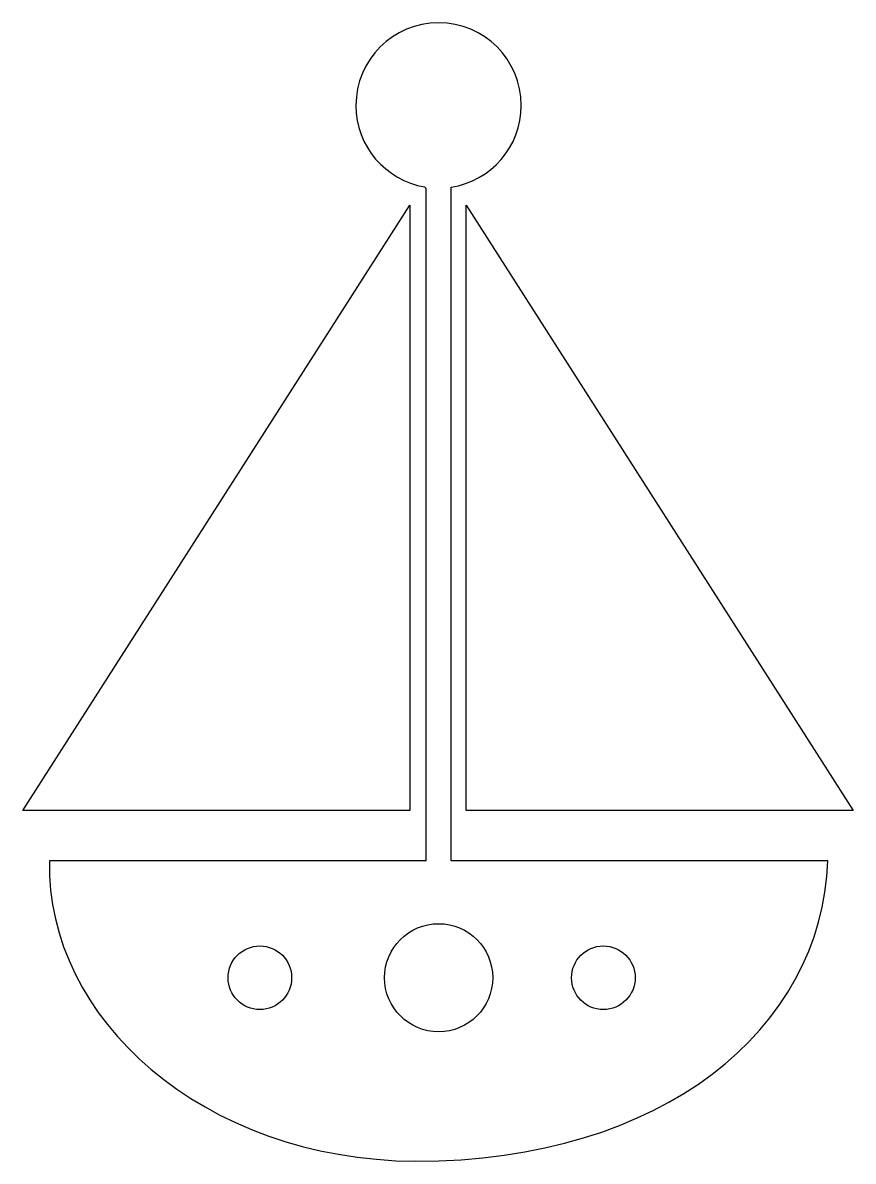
# Model space of a CAD drawing. Header units: centimetres. Extents: x -7.1 to 7.5, y -10.5 to 9.6.
import ezdxf

# ---------------------------------------------------------------- set-up
doc = ezdxf.new("R2010")
doc.units = ezdxf.units.CM
doc.header["$MEASUREMENT"] = 0
doc.layers.add('Camada 1', color=7, linetype='Continuous')

msp = doc.modelspace()

# ---------------------------------------------------------------- linework, layer by layer
at = {"layer": 'Camada 1'}
for points, knots in [([(0.4527, -5.18279), (0.4527, -5.18279), (7.0734, -5.18279), (7.0734, -5.18279), (7.0734, -5.18279), (6.96286, -8.14144), (4.16981, -10.4644), (-0.17206, -10.4644), (-0.17206, -10.4644), (-3.93264, -10.43643), (-6.67023, -7.94789), (-6.61496, -5.18279), (-6.61496, -5.18279), (-6.61496, -5.18279), (0.00532, -5.18279), (0.00532, -5.18279), (0.00532, -5.18279), (0.00532, -5.18279), (0.00532, -5.18451), (0.00532, -5.18451), (0.00532, -5.18451), (0.00532, -5.18451), (0.00532, 6.65009), (0.00532, 6.65009), (0.00532, 6.65009), (0.00532, 6.65009), (-0.01828, 6.67062), (-0.01828, 6.67062), (-0.01828, 6.67062), (-0.70376, 6.78815), (-1.22499, 7.38539), (-1.22499, 8.10408), (-1.22499, 8.10408), (-1.22499, 8.90712), (-0.57401, 9.55807), (0.229, 9.55807), (0.229, 9.55807), (1.03201, 9.55807), (1.68299, 8.90709), (1.68299, 8.10408), (1.68299, 8.10408), (1.68299, 7.37666), (1.14821, 6.77373), (0.45096, 6.6667), (0.45096, 6.6667), (0.45096, 6.6667), (0.45268, 6.6571), (0.45268, 6.6571), (0.45268, 6.6571), (0.45268, 6.6571), (0.45268, -5.17753), (0.45268, -5.17753), (0.45268, -5.17753), (0.45268, -5.17753), (0.45268, -5.18279), (0.45268, -5.18279), (0.45268, -5.18279), (0.45268, -5.18279), (0.4527, -5.18279), (0.4527, -5.18279)], [0, 0, 0, 0, 0.0625, 0.0625, 0.0625, 0.0625, 0.125, 0.125, 0.125, 0.125, 0.1875, 0.1875, 0.1875, 0.1875, 0.25, 0.25, 0.25, 0.25, 0.3125, 0.3125, 0.3125, 0.3125, 0.375, 0.375, 0.375, 0.375, 0.4375, 0.4375, 0.4375, 0.4375, 0.5, 0.5, 0.5, 0.5, 0.5625, 0.5625, 0.5625, 0.5625, 0.625, 0.625, 0.625, 0.625, 0.6875, 0.6875, 0.6875, 0.6875, 0.75, 0.75, 0.75, 0.75, 0.8125, 0.8125, 0.8125, 0.8125, 0.875, 0.875, 0.875, 0.875, 1, 1, 1, 1]), ([(-7.082, -4.2963), (-7.082, -4.2963), (-0.27953, -4.2963), (-0.27953, -4.2963), (-0.27953, -4.2963), (-0.27953, -4.2963), (-0.27953, 6.34995), (-0.27953, 6.34995), (-0.27953, 6.34995), (-0.27953, 6.34995), (-7.082, -4.2963), (-7.082, -4.2963)], [0, 0, 0, 0, 0.25, 0.25, 0.25, 0.25, 0.5, 0.5, 0.5, 0.5, 1, 1, 1, 1]), ([(0.71615, 6.34995), (0.71615, 6.34995), (0.71615, -4.2963), (0.71615, -4.2963), (0.71615, -4.2963), (0.71615, -4.2963), (7.51861, -4.2963), (7.51861, -4.2963), (7.51861, -4.2963), (7.51861, -4.2963), (0.71615, 6.34995), (0.71615, 6.34995)], [0, 0, 0, 0, 0.25, 0.25, 0.25, 0.25, 0.5, 0.5, 0.5, 0.5, 1, 1, 1, 1]), ([(0.22902, -8.18819), (0.75417, -8.18819), (1.17972, -7.76266), (1.17972, -7.23749), (1.17972, -7.23749), (1.17972, -6.71234), (0.75416, -6.28679), (0.22902, -6.28679), (0.22902, -6.28679), (-0.29613, -6.28679), (-0.72168, -6.71235), (-0.72168, -7.23749), (-0.72168, -7.23749), (-0.72165, -7.76266), (-0.29612, -8.18819), (0.22902, -8.18819)], [0, 0, 0, 0, 0.2, 0.2, 0.2, 0.2, 0.4, 0.4, 0.4, 0.4, 0.6, 0.6, 0.6, 0.6, 1, 1, 1, 1]), ([(-2.91399, -7.79672), (-2.60512, -7.79672), (-2.35477, -7.5464), (-2.35477, -7.2375), (-2.35477, -7.2375), (-2.35477, -6.9286), (-2.60512, -6.67828), (-2.91399, -6.67828), (-2.91399, -6.67828), (-3.22286, -6.67828), (-3.47321, -6.9286), (-3.47321, -7.2375), (-3.47321, -7.2375), (-3.47321, -7.5464), (-3.22289, -7.79672), (-2.91399, -7.79672)], [0, 0, 0, 0, 0.2, 0.2, 0.2, 0.2, 0.4, 0.4, 0.4, 0.4, 0.6, 0.6, 0.6, 0.6, 1, 1, 1, 1]), ([(3.12566, -7.79672), (3.43453, -7.79672), (3.68488, -7.5464), (3.68488, -7.2375), (3.68488, -7.2375), (3.68488, -6.9286), (3.43453, -6.67828), (3.12566, -6.67828), (3.12566, -6.67828), (2.81676, -6.67828), (2.56641, -6.9286), (2.56641, -7.2375), (2.56641, -7.2375), (2.56641, -7.5464), (2.81675, -7.79672), (3.12566, -7.79672)], [0, 0, 0, 0, 0.2, 0.2, 0.2, 0.2, 0.4, 0.4, 0.4, 0.4, 0.6, 0.6, 0.6, 0.6, 1, 1, 1, 1])]:
    msp.add_open_spline(points, degree=3, knots=knots, dxfattribs=at)

doc.saveas('drawing.dxf')
